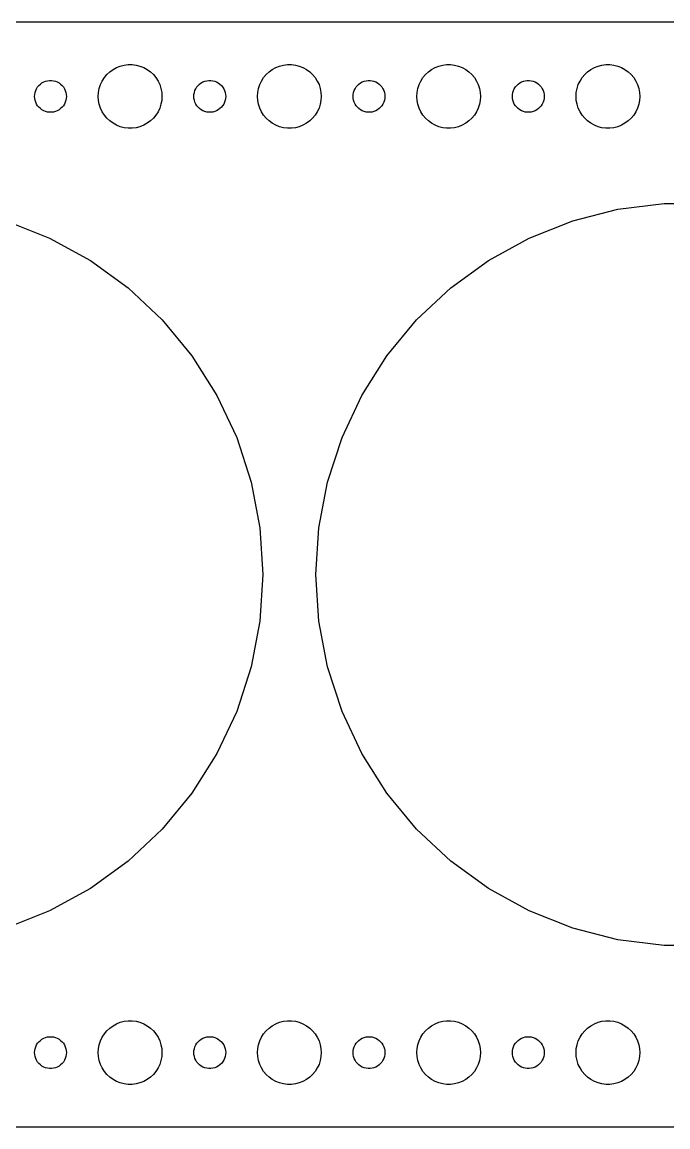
# Model space of a CAD drawing. Header units: metres. Extents: x -120 to 120, y 62 to 280.
# Drawn here: x -62.7 to -1.8, y 176 to 280 of the extents above; entities that cross this region are included whole.
import ezdxf

# ---------------------------------------------------------------- set-up
doc = ezdxf.new("R2010")
doc.units = ezdxf.units.M

msp = doc.modelspace()

# ---------------------------------------------------------------- linework, layer by layer
for p, q in [((114.814, 279.99), (-114.814, 279.99)), ((-54.1075, 275.533), (-53.7773, 275.714)), ((-53.7773, 275.714), (-53.427, 275.853)), ((-53.427, 275.853), (-53.0621, 275.947)), ((-53.0621, 275.947), (-52.6884, 275.994)), ((-52.6884, 275.994), (-52.3116, 275.994)), ((-52.3116, 275.994), (-51.9379, 275.947)), ((-51.9379, 275.947), (-51.5729, 275.853)), ((-51.5729, 275.853), (-51.2227, 275.714)), ((-51.2227, 275.714), (-50.8925, 275.533)), ((-39.1075, 275.533), (-38.7773, 275.714)), ((-38.7773, 275.714), (-38.427, 275.853)), ((-38.427, 275.853), (-38.0621, 275.947)), ((-38.0621, 275.947), (-37.6884, 275.994)), ((-37.6884, 275.994), (-37.3116, 275.994)), ((-37.3116, 275.994), (-36.9379, 275.947)), ((-36.9379, 275.947), (-36.5729, 275.853)), ((-36.5729, 275.853), (-36.2227, 275.714)), ((-36.2227, 275.714), (-35.8925, 275.533)), ((-24.1075, 275.533), (-23.7773, 275.714)), ((-23.7773, 275.714), (-23.427, 275.853)), ((-23.427, 275.853), (-23.0621, 275.947)), ((-23.0621, 275.947), (-22.6884, 275.994)), ((-22.6884, 275.994), (-22.3116, 275.994)), ((-22.3116, 275.994), (-21.9379, 275.947)), ((-21.9379, 275.947), (-21.5729, 275.853)), ((-21.5729, 275.853), (-21.2227, 275.714)), ((-21.2227, 275.714), (-20.8925, 275.533)), ((-9.10747, 275.533), (-8.77733, 275.714)), ((-8.77733, 275.714), (-8.42705, 275.853)), ((-8.42705, 275.853), (-8.06213, 275.947)), ((-8.06213, 275.947), (-7.68837, 275.994)), ((-7.68837, 275.994), (-7.31161, 275.994)), ((-7.31161, 275.994), (-6.93785, 275.947)), ((-6.93785, 275.947), (-6.57294, 275.853)), ((-6.57294, 275.853), (-6.22266, 275.714)), ((-6.22266, 275.714), (-5.89252, 275.533)), ((-55.1289, 274.445), (-54.927, 274.763)), ((-54.927, 274.763), (-54.6869, 275.054)), ((-54.6869, 275.054), (-54.4123, 275.312)), ((-54.4123, 275.312), (-54.1075, 275.533)), ((-50.8925, 275.533), (-50.5877, 275.312)), ((-50.5877, 275.312), (-50.3131, 275.054)), ((-50.3131, 275.054), (-50.0729, 274.763)), ((-50.0729, 274.763), (-49.8711, 274.445)), ((-40.1289, 274.445), (-39.927, 274.763)), ((-39.927, 274.763), (-39.6869, 275.054)), ((-39.6869, 275.054), (-39.4123, 275.312)), ((-39.4123, 275.312), (-39.1075, 275.533)), ((-35.8925, 275.533), (-35.5877, 275.312)), ((-35.5877, 275.312), (-35.3131, 275.054)), ((-35.3131, 275.054), (-35.0729, 274.763)), ((-35.0729, 274.763), (-34.8711, 274.445)), ((-25.1289, 274.445), (-24.927, 274.763)), ((-24.927, 274.763), (-24.6869, 275.054)), ((-24.6869, 275.054), (-24.4123, 275.312)), ((-24.4123, 275.312), (-24.1075, 275.533)), ((-20.8925, 275.533), (-20.5877, 275.312)), ((-20.5877, 275.312), (-20.3131, 275.054)), ((-20.3131, 275.054), (-20.0729, 274.763)), ((-20.0729, 274.763), (-19.8711, 274.445)), ((-10.1289, 274.445), (-9.92705, 274.763)), ((-9.92705, 274.763), (-9.6869, 275.054)), ((-9.6869, 275.054), (-9.41226, 275.312)), ((-9.41226, 275.312), (-9.10747, 275.533)), ((-5.89252, 275.533), (-5.58772, 275.312)), ((-5.58772, 275.312), (-5.31308, 275.054)), ((-5.31308, 275.054), (-5.07294, 274.763)), ((-5.07294, 274.763), (-4.87108, 274.445)), ((-61.4529, 273.373), (-61.3947, 273.552)), ((-61.3947, 273.552), (-61.3145, 273.723)), ((-61.3145, 273.723), (-61.2135, 273.882)), ((-61.2135, 273.882), (-61.0934, 274.027)), ((-61.0934, 274.027), (-60.9561, 274.156)), ((-60.9561, 274.156), (-60.8037, 274.266)), ((-60.8037, 274.266), (-60.6387, 274.357)), ((-60.6387, 274.357), (-60.4635, 274.427)), ((-60.4635, 274.427), (-60.2811, 274.473)), ((-60.2811, 274.473), (-60.0942, 274.497)), ((-60.0942, 274.497), (-59.9058, 274.497)), ((-59.9058, 274.497), (-59.7189, 274.473)), ((-59.7189, 274.473), (-59.5365, 274.427)), ((-59.5365, 274.427), (-59.3613, 274.357)), ((-59.3613, 274.357), (-59.1963, 274.266)), ((-59.1963, 274.266), (-59.0439, 274.156)), ((-59.0439, 274.156), (-58.9065, 274.027)), ((-58.9065, 274.027), (-58.7865, 273.882)), ((-58.7865, 273.882), (-58.6855, 273.723)), ((-58.6855, 273.723), (-58.6053, 273.552)), ((-58.6053, 273.552), (-58.5471, 273.373)), ((-55.4763, 273.376), (-55.4057, 273.746)), ((-55.4057, 273.746), (-55.2893, 274.104)), ((-55.2893, 274.104), (-55.1289, 274.445)), ((-49.8711, 274.445), (-49.7107, 274.104)), ((-49.7107, 274.104), (-49.5942, 273.746)), ((-49.5942, 273.746), (-49.5237, 273.376)), ((-46.4529, 273.373), (-46.3947, 273.552)), ((-46.3947, 273.552), (-46.3145, 273.723)), ((-46.3145, 273.723), (-46.2135, 273.882)), ((-46.2135, 273.882), (-46.0934, 274.027)), ((-46.0934, 274.027), (-45.9561, 274.156)), ((-45.9561, 274.156), (-45.8037, 274.266)), ((-45.8037, 274.266), (-45.6387, 274.357)), ((-45.6387, 274.357), (-45.4635, 274.427)), ((-45.4635, 274.427), (-45.2811, 274.473)), ((-45.2811, 274.473), (-45.0942, 274.497)), ((-45.0942, 274.497), (-44.9058, 274.497)), ((-44.9058, 274.497), (-44.7189, 274.473)), ((-44.7189, 274.473), (-44.5365, 274.427)), ((-44.5365, 274.427), (-44.3613, 274.357)), ((-44.3613, 274.357), (-44.1963, 274.266)), ((-44.1963, 274.266), (-44.0439, 274.156)), ((-44.0439, 274.156), (-43.9065, 274.027)), ((-43.9065, 274.027), (-43.7865, 273.882)), ((-43.7865, 273.882), (-43.6855, 273.723)), ((-43.6855, 273.723), (-43.6053, 273.552)), ((-43.6053, 273.552), (-43.5471, 273.373)), ((-40.4763, 273.376), (-40.4057, 273.746)), ((-40.4057, 273.746), (-40.2893, 274.104)), ((-40.2893, 274.104), (-40.1289, 274.445)), ((-34.8711, 274.445), (-34.7107, 274.104)), ((-34.7107, 274.104), (-34.5942, 273.746)), ((-34.5942, 273.746), (-34.5237, 273.376)), ((-31.4529, 273.373), (-31.3947, 273.552)), ((-31.3947, 273.552), (-31.3145, 273.723)), ((-31.3145, 273.723), (-31.2135, 273.882)), ((-31.2135, 273.882), (-31.0934, 274.027)), ((-31.0934, 274.027), (-30.9561, 274.156)), ((-30.9561, 274.156), (-30.8037, 274.266)), ((-30.8037, 274.266), (-30.6387, 274.357)), ((-30.6387, 274.357), (-30.4635, 274.427)), ((-30.4635, 274.427), (-30.2811, 274.473)), ((-30.2811, 274.473), (-30.0942, 274.497)), ((-30.0942, 274.497), (-29.9058, 274.497)), ((-29.9058, 274.497), (-29.7189, 274.473)), ((-29.7189, 274.473), (-29.5365, 274.427)), ((-29.5365, 274.427), (-29.3613, 274.357)), ((-29.3613, 274.357), (-29.1963, 274.266)), ((-29.1963, 274.266), (-29.0439, 274.156)), ((-29.0439, 274.156), (-28.9065, 274.027)), ((-28.9065, 274.027), (-28.7865, 273.882)), ((-28.7865, 273.882), (-28.6855, 273.723)), ((-28.6855, 273.723), (-28.6053, 273.552)), ((-28.6053, 273.552), (-28.5471, 273.373)), ((-25.4763, 273.376), (-25.4057, 273.746)), ((-25.4057, 273.746), (-25.2893, 274.104)), ((-25.2893, 274.104), (-25.1289, 274.445)), ((-19.8711, 274.445), (-19.7107, 274.104)), ((-19.7107, 274.104), (-19.5942, 273.746)), ((-19.5942, 273.746), (-19.5237, 273.376)), ((-16.4529, 273.373), (-16.3947, 273.552)), ((-16.3947, 273.552), (-16.3145, 273.723)), ((-16.3145, 273.723), (-16.2135, 273.882)), ((-16.2135, 273.882), (-16.0934, 274.027)), ((-16.0934, 274.027), (-15.9561, 274.156)), ((-15.9561, 274.156), (-15.8037, 274.266)), ((-15.8037, 274.266), (-15.6387, 274.357)), ((-15.6387, 274.357), (-15.4635, 274.427)), ((-15.4635, 274.427), (-15.2811, 274.473)), ((-15.2811, 274.473), (-15.0942, 274.497)), ((-15.0942, 274.497), (-14.9058, 274.497)), ((-14.9058, 274.497), (-14.7189, 274.473)), ((-14.7189, 274.473), (-14.5365, 274.427)), ((-14.5365, 274.427), (-14.3613, 274.357)), ((-14.3613, 274.357), (-14.1963, 274.266)), ((-14.1963, 274.266), (-14.0439, 274.156)), ((-14.0439, 274.156), (-13.9065, 274.027)), ((-13.9065, 274.027), (-13.7865, 273.882)), ((-13.7865, 273.882), (-13.6855, 273.723)), ((-13.6855, 273.723), (-13.6053, 273.552)), ((-13.6053, 273.552), (-13.5471, 273.373)), ((-10.4763, 273.376), (-10.4057, 273.746)), ((-10.4057, 273.746), (-10.2893, 274.104)), ((-10.2893, 274.104), (-10.1289, 274.445)), ((-4.87108, 274.445), (-4.71066, 274.104)), ((-4.71066, 274.104), (-4.59424, 273.746)), ((-4.59424, 273.746), (-4.52365, 273.376)), ((-61.5, 273), (-61.4882, 273.188)), ((-61.4882, 272.812), (-61.5, 273)), ((-61.4882, 273.188), (-61.4529, 273.373)), ((-61.4529, 272.627), (-61.4882, 272.812)), ((-61.3947, 272.448), (-61.4529, 272.627)), ((-61.3145, 272.277), (-61.3947, 272.448)), ((-58.6053, 272.448), (-58.6855, 272.277)), ((-58.5471, 272.627), (-58.6053, 272.448)), ((-58.5471, 273.373), (-58.5118, 273.188)), ((-58.5118, 272.812), (-58.5471, 272.627)), ((-58.5118, 273.188), (-58.5, 273)), ((-58.5, 273), (-58.5118, 272.812)), ((-55.5, 273), (-55.4763, 273.376)), ((-55.4763, 272.624), (-55.5, 273)), ((-55.4057, 272.254), (-55.4763, 272.624)), ((-49.5237, 272.624), (-49.5942, 272.254)), ((-49.5237, 273.376), (-49.5, 273)), ((-49.5, 273), (-49.5237, 272.624)), ((-46.5, 273), (-46.4882, 273.188)), ((-46.4882, 272.812), (-46.5, 273)), ((-46.4882, 273.188), (-46.4529, 273.373)), ((-46.4529, 272.627), (-46.4882, 272.812)), ((-46.3947, 272.448), (-46.4529, 272.627)), ((-46.3145, 272.277), (-46.3947, 272.448)), ((-43.6053, 272.448), (-43.6855, 272.277)), ((-43.5471, 272.627), (-43.6053, 272.448)), ((-43.5471, 273.373), (-43.5118, 273.188)), ((-43.5118, 272.812), (-43.5471, 272.627)), ((-43.5118, 273.188), (-43.5, 273)), ((-43.5, 273), (-43.5118, 272.812)), ((-40.5, 273), (-40.4763, 273.376)), ((-40.4763, 272.624), (-40.5, 273)), ((-40.4057, 272.254), (-40.4763, 272.624)), ((-34.5237, 272.624), (-34.5942, 272.254)), ((-34.5237, 273.376), (-34.5, 273)), ((-34.5, 273), (-34.5237, 272.624)), ((-31.5, 273), (-31.4882, 273.188)), ((-31.4882, 272.812), (-31.5, 273)), ((-31.4882, 273.188), (-31.4529, 273.373)), ((-31.4529, 272.627), (-31.4882, 272.812)), ((-31.3947, 272.448), (-31.4529, 272.627)), ((-31.3145, 272.277), (-31.3947, 272.448)), ((-28.6053, 272.448), (-28.6855, 272.277)), ((-28.5471, 272.627), (-28.6053, 272.448)), ((-28.5471, 273.373), (-28.5118, 273.188)), ((-28.5118, 272.812), (-28.5471, 272.627)), ((-28.5118, 273.188), (-28.5, 273)), ((-28.5, 273), (-28.5118, 272.812)), ((-25.5, 273), (-25.4763, 273.376)), ((-25.4763, 272.624), (-25.5, 273)), ((-25.4057, 272.254), (-25.4763, 272.624)), ((-19.5237, 272.624), (-19.5942, 272.254)), ((-19.5237, 273.376), (-19.5, 273)), ((-19.5, 273), (-19.5237, 272.624)), ((-16.5, 273), (-16.4882, 273.188)), ((-16.4882, 272.812), (-16.5, 273)), ((-16.4882, 273.188), (-16.4529, 273.373)), ((-16.4529, 272.627), (-16.4882, 272.812)), ((-16.3947, 272.448), (-16.4529, 272.627)), ((-16.3145, 272.277), (-16.3947, 272.448)), ((-13.6053, 272.448), (-13.6855, 272.277)), ((-13.5471, 272.627), (-13.6053, 272.448)), ((-13.5471, 273.373), (-13.5118, 273.188)), ((-13.5118, 272.812), (-13.5471, 272.627)), ((-13.5118, 273.188), (-13.5, 273)), ((-13.5, 273), (-13.5118, 272.812)), ((-10.5, 273), (-10.4763, 273.376)), ((-10.4763, 272.624), (-10.5, 273)), ((-10.4057, 272.254), (-10.4763, 272.624)), ((-4.52365, 272.624), (-4.59424, 272.254)), ((-4.52365, 273.376), (-4.5, 273)), ((-4.5, 273), (-4.52365, 272.624)), ((-61.2135, 272.118), (-61.3145, 272.277)), ((-61.0934, 271.973), (-61.2135, 272.118)), ((-60.9561, 271.844), (-61.0934, 271.973)), ((-60.8037, 271.734), (-60.9561, 271.844)), ((-60.6387, 271.643), (-60.8037, 271.734)), ((-60.4635, 271.573), (-60.6387, 271.643)), ((-60.2811, 271.527), (-60.4635, 271.573)), ((-60.0942, 271.503), (-60.2811, 271.527)), ((-59.9058, 271.503), (-60.0942, 271.503)), ((-59.7189, 271.527), (-59.9058, 271.503)), ((-59.5365, 271.573), (-59.7189, 271.527)), ((-59.3613, 271.643), (-59.5365, 271.573)), ((-59.1963, 271.734), (-59.3613, 271.643)), ((-59.0439, 271.844), (-59.1963, 271.734)), ((-58.9065, 271.973), (-59.0439, 271.844)), ((-58.7865, 272.118), (-58.9065, 271.973)), ((-58.6855, 272.277), (-58.7865, 272.118)), ((-55.2893, 271.896), (-55.4057, 272.254)), ((-55.1289, 271.555), (-55.2893, 271.896)), ((-54.927, 271.237), (-55.1289, 271.555)), ((-49.8711, 271.555), (-50.0729, 271.237)), ((-49.7107, 271.896), (-49.8711, 271.555)), ((-49.5942, 272.254), (-49.7107, 271.896)), ((-46.2135, 272.118), (-46.3145, 272.277)), ((-46.0934, 271.973), (-46.2135, 272.118)), ((-45.9561, 271.844), (-46.0934, 271.973)), ((-45.8037, 271.734), (-45.9561, 271.844)), ((-45.6387, 271.643), (-45.8037, 271.734)), ((-45.4635, 271.573), (-45.6387, 271.643)), ((-45.2811, 271.527), (-45.4635, 271.573)), ((-45.0942, 271.503), (-45.2811, 271.527)), ((-44.9058, 271.503), (-45.0942, 271.503)), ((-44.7189, 271.527), (-44.9058, 271.503)), ((-44.5365, 271.573), (-44.7189, 271.527)), ((-44.3613, 271.643), (-44.5365, 271.573)), ((-44.1963, 271.734), (-44.3613, 271.643)), ((-44.0439, 271.844), (-44.1963, 271.734)), ((-43.9065, 271.973), (-44.0439, 271.844)), ((-43.7865, 272.118), (-43.9065, 271.973)), ((-43.6855, 272.277), (-43.7865, 272.118)), ((-40.2893, 271.896), (-40.4057, 272.254)), ((-40.1289, 271.555), (-40.2893, 271.896)), ((-39.927, 271.237), (-40.1289, 271.555)), ((-34.8711, 271.555), (-35.0729, 271.237)), ((-34.7107, 271.896), (-34.8711, 271.555)), ((-34.5942, 272.254), (-34.7107, 271.896)), ((-31.2135, 272.118), (-31.3145, 272.277)), ((-31.0934, 271.973), (-31.2135, 272.118)), ((-30.9561, 271.844), (-31.0934, 271.973)), ((-30.8037, 271.734), (-30.9561, 271.844)), ((-30.6387, 271.643), (-30.8037, 271.734)), ((-30.4635, 271.573), (-30.6387, 271.643)), ((-30.2811, 271.527), (-30.4635, 271.573)), ((-30.0942, 271.503), (-30.2811, 271.527)), ((-29.9058, 271.503), (-30.0942, 271.503)), ((-29.7189, 271.527), (-29.9058, 271.503)), ((-29.5365, 271.573), (-29.7189, 271.527)), ((-29.3613, 271.643), (-29.5365, 271.573)), ((-29.1963, 271.734), (-29.3613, 271.643)), ((-29.0439, 271.844), (-29.1963, 271.734)), ((-28.9065, 271.973), (-29.0439, 271.844)), ((-28.7865, 272.118), (-28.9065, 271.973)), ((-28.6855, 272.277), (-28.7865, 272.118)), ((-25.2893, 271.896), (-25.4057, 272.254)), ((-25.1289, 271.555), (-25.2893, 271.896)), ((-24.927, 271.237), (-25.1289, 271.555)), ((-19.8711, 271.555), (-20.0729, 271.237)), ((-19.7107, 271.896), (-19.8711, 271.555)), ((-19.5942, 272.254), (-19.7107, 271.896)), ((-16.2135, 272.118), (-16.3145, 272.277)), ((-16.0934, 271.973), (-16.2135, 272.118)), ((-15.9561, 271.844), (-16.0934, 271.973)), ((-15.8037, 271.734), (-15.9561, 271.844)), ((-15.6387, 271.643), (-15.8037, 271.734)), ((-15.4635, 271.573), (-15.6387, 271.643)), ((-15.2811, 271.527), (-15.4635, 271.573)), ((-15.0942, 271.503), (-15.2811, 271.527)), ((-14.9058, 271.503), (-15.0942, 271.503)), ((-14.7189, 271.527), (-14.9058, 271.503)), ((-14.5365, 271.573), (-14.7189, 271.527)), ((-14.3613, 271.643), (-14.5365, 271.573)), ((-14.1963, 271.734), (-14.3613, 271.643)), ((-14.0439, 271.844), (-14.1963, 271.734)), ((-13.9065, 271.973), (-14.0439, 271.844)), ((-13.7865, 272.118), (-13.9065, 271.973)), ((-13.6855, 272.277), (-13.7865, 272.118)), ((-10.2893, 271.896), (-10.4057, 272.254)), ((-10.1289, 271.555), (-10.2893, 271.896)), ((-9.92705, 271.237), (-10.1289, 271.555)), ((-4.87108, 271.555), (-5.07294, 271.237)), ((-4.71066, 271.896), (-4.87108, 271.555)), ((-4.59424, 272.254), (-4.71066, 271.896)), ((-54.6869, 270.946), (-54.927, 271.237)), ((-54.4123, 270.688), (-54.6869, 270.946)), ((-54.1075, 270.467), (-54.4123, 270.688)), ((-53.7773, 270.286), (-54.1075, 270.467)), ((-50.8925, 270.467), (-51.2227, 270.286)), ((-50.5877, 270.688), (-50.8925, 270.467)), ((-50.3131, 270.946), (-50.5877, 270.688)), ((-50.0729, 271.237), (-50.3131, 270.946)), ((-39.6869, 270.946), (-39.927, 271.237)), ((-39.4123, 270.688), (-39.6869, 270.946)), ((-39.1075, 270.467), (-39.4123, 270.688)), ((-38.7773, 270.286), (-39.1075, 270.467)), ((-35.8925, 270.467), (-36.2227, 270.286)), ((-35.5877, 270.688), (-35.8925, 270.467)), ((-35.3131, 270.946), (-35.5877, 270.688)), ((-35.0729, 271.237), (-35.3131, 270.946)), ((-24.6869, 270.946), (-24.927, 271.237)), ((-24.4123, 270.688), (-24.6869, 270.946)), ((-24.1075, 270.467), (-24.4123, 270.688)), ((-23.7773, 270.286), (-24.1075, 270.467)), ((-20.8925, 270.467), (-21.2227, 270.286)), ((-20.5877, 270.688), (-20.8925, 270.467)), ((-20.3131, 270.946), (-20.5877, 270.688)), ((-20.0729, 271.237), (-20.3131, 270.946)), ((-9.6869, 270.946), (-9.92705, 271.237)), ((-9.41226, 270.688), (-9.6869, 270.946)), ((-9.10747, 270.467), (-9.41226, 270.688)), ((-8.77733, 270.286), (-9.10747, 270.467)), ((-5.89252, 270.467), (-6.22266, 270.286)), ((-5.58772, 270.688), (-5.89252, 270.467)), ((-5.31308, 270.946), (-5.58772, 270.688)), ((-5.07294, 271.237), (-5.31308, 270.946)), ((-53.427, 270.147), (-53.7773, 270.286)), ((-53.0621, 270.053), (-53.427, 270.147)), ((-52.6884, 270.006), (-53.0621, 270.053)), ((-52.3116, 270.006), (-52.6884, 270.006)), ((-51.9379, 270.053), (-52.3116, 270.006)), ((-51.5729, 270.147), (-51.9379, 270.053)), ((-51.2227, 270.286), (-51.5729, 270.147)), ((-38.427, 270.147), (-38.7773, 270.286)), ((-38.0621, 270.053), (-38.427, 270.147)), ((-37.6884, 270.006), (-38.0621, 270.053)), ((-37.3116, 270.006), (-37.6884, 270.006)), ((-36.9379, 270.053), (-37.3116, 270.006)), ((-36.5729, 270.147), (-36.9379, 270.053)), ((-36.2227, 270.286), (-36.5729, 270.147)), ((-23.427, 270.147), (-23.7773, 270.286)), ((-23.0621, 270.053), (-23.427, 270.147)), ((-22.6884, 270.006), (-23.0621, 270.053)), ((-22.3116, 270.006), (-22.6884, 270.006)), ((-21.9379, 270.053), (-22.3116, 270.006)), ((-21.5729, 270.147), (-21.9379, 270.053)), ((-21.2227, 270.286), (-21.5729, 270.147)), ((-8.42705, 270.147), (-8.77733, 270.286)), ((-8.06213, 270.053), (-8.42705, 270.147)), ((-7.68837, 270.006), (-8.06213, 270.053)), ((-7.31161, 270.006), (-7.68837, 270.006)), ((-6.93785, 270.053), (-7.31161, 270.006)), ((-6.57294, 270.147), (-6.93785, 270.053)), ((-6.22266, 270.286), (-6.57294, 270.147)), ((-10.8156, 261.287), (-6.55833, 262.38)), ((-6.55833, 262.38), (-2.19766, 262.931)), ((-2.19766, 262.931), (2.19766, 262.931)), ((-64.1844, 261.287), (-60.0977, 259.669)), ((-14.9023, 259.669), (-10.8156, 261.287)), ((-60.0977, 259.669), (-56.2461, 257.551)), ((-18.7539, 257.551), (-14.9023, 259.669)), ((-56.2461, 257.551), (-52.6902, 254.968)), ((-22.3098, 254.968), (-18.7539, 257.551)), ((-52.6902, 254.968), (-49.4861, 251.959)), ((-25.5139, 251.959), (-22.3098, 254.968)), ((-49.4861, 251.959), (-46.6844, 248.572)), ((-28.3156, 248.572), (-25.5139, 251.959)), ((-46.6844, 248.572), (-44.3293, 244.861)), ((-30.6707, 244.861), (-28.3156, 248.572)), ((-44.3293, 244.861), (-42.4578, 240.884)), ((-32.5422, 240.884), (-30.6707, 244.861)), ((-42.4578, 240.884), (-41.0996, 236.704)), ((-33.9004, 236.704), (-32.5422, 240.884)), ((-41.0996, 236.704), (-40.276, 232.387)), ((-34.724, 232.387), (-33.9004, 236.704)), ((-40.276, 232.387), (-40, 228)), ((-35, 228), (-34.724, 232.387)), ((-40, 228), (-40.276, 223.613)), ((-34.724, 223.613), (-35, 228)), ((-40.276, 223.613), (-41.0996, 219.296)), ((-33.9004, 219.296), (-34.724, 223.613)), ((-41.0996, 219.296), (-42.4578, 215.116)), ((-32.5422, 215.116), (-33.9004, 219.296)), ((-42.4578, 215.116), (-44.3293, 211.139)), ((-30.6707, 211.139), (-32.5422, 215.116)), ((-44.3293, 211.139), (-46.6844, 207.428)), ((-28.3156, 207.428), (-30.6707, 211.139)), ((-46.6844, 207.428), (-49.4861, 204.041)), ((-25.5139, 204.041), (-28.3156, 207.428)), ((-49.4861, 204.041), (-52.6902, 201.032)), ((-22.3098, 201.032), (-25.5139, 204.041)), ((-52.6902, 201.032), (-56.2461, 198.449)), ((-18.7539, 198.449), (-22.3098, 201.032)), ((-56.2461, 198.449), (-60.0977, 196.331)), ((-14.9023, 196.331), (-18.7539, 198.449)), ((-60.0977, 196.331), (-64.1844, 194.713)), ((-10.8156, 194.713), (-14.9023, 196.331)), ((-6.55833, 193.62), (-10.8156, 194.713)), ((-2.19766, 193.069), (-6.55833, 193.62)), ((2.19766, 193.069), (-2.19766, 193.069)), ((-54.6869, 185.054), (-54.4123, 185.312)), ((-54.4123, 185.312), (-54.1075, 185.533)), ((-54.1075, 185.533), (-53.7773, 185.714)), ((-53.7773, 185.714), (-53.427, 185.853)), ((-53.427, 185.853), (-53.0621, 185.947)), ((-53.0621, 185.947), (-52.6884, 185.994)), ((-52.6884, 185.994), (-52.3116, 185.994)), ((-52.3116, 185.994), (-51.9379, 185.947)), ((-51.9379, 185.947), (-51.5729, 185.853)), ((-51.5729, 185.853), (-51.2227, 185.714)), ((-51.2227, 185.714), (-50.8925, 185.533)), ((-50.8925, 185.533), (-50.5877, 185.312)), ((-50.5877, 185.312), (-50.3131, 185.054)), ((-39.6869, 185.054), (-39.4123, 185.312)), ((-39.4123, 185.312), (-39.1075, 185.533)), ((-39.1075, 185.533), (-38.7773, 185.714)), ((-38.7773, 185.714), (-38.427, 185.853)), ((-38.427, 185.853), (-38.0621, 185.947)), ((-38.0621, 185.947), (-37.6884, 185.994)), ((-37.6884, 185.994), (-37.3116, 185.994)), ((-37.3116, 185.994), (-36.9379, 185.947)), ((-36.9379, 185.947), (-36.5729, 185.853)), ((-36.5729, 185.853), (-36.2227, 185.714)), ((-36.2227, 185.714), (-35.8925, 185.533)), ((-35.8925, 185.533), (-35.5877, 185.312)), ((-35.5877, 185.312), (-35.3131, 185.054)), ((-24.6869, 185.054), (-24.4123, 185.312)), ((-24.4123, 185.312), (-24.1075, 185.533)), ((-24.1075, 185.533), (-23.7773, 185.714)), ((-23.7773, 185.714), (-23.427, 185.853)), ((-23.427, 185.853), (-23.0621, 185.947)), ((-23.0621, 185.947), (-22.6884, 185.994)), ((-22.6884, 185.994), (-22.3116, 185.994)), ((-22.3116, 185.994), (-21.9379, 185.947)), ((-21.9379, 185.947), (-21.5729, 185.853)), ((-21.5729, 185.853), (-21.2227, 185.714)), ((-21.2227, 185.714), (-20.8925, 185.533)), ((-20.8925, 185.533), (-20.5877, 185.312)), ((-20.5877, 185.312), (-20.3131, 185.054)), ((-9.6869, 185.054), (-9.41226, 185.312)), ((-9.41226, 185.312), (-9.10747, 185.533)), ((-9.10747, 185.533), (-8.77733, 185.714)), ((-8.77733, 185.714), (-8.42705, 185.853)), ((-8.42705, 185.853), (-8.06213, 185.947)), ((-8.06213, 185.947), (-7.68837, 185.994)), ((-7.68837, 185.994), (-7.31161, 185.994)), ((-7.31161, 185.994), (-6.93785, 185.947)), ((-6.93785, 185.947), (-6.57294, 185.853)), ((-6.57294, 185.853), (-6.22266, 185.714)), ((-6.22266, 185.714), (-5.89252, 185.533)), ((-5.89252, 185.533), (-5.58772, 185.312)), ((-5.58772, 185.312), (-5.31308, 185.054)), ((-61.0934, 184.027), (-60.9561, 184.156)), ((-60.9561, 184.156), (-60.8037, 184.266)), ((-60.8037, 184.266), (-60.6387, 184.357)), ((-60.6387, 184.357), (-60.4635, 184.427)), ((-60.4635, 184.427), (-60.2811, 184.473)), ((-60.2811, 184.473), (-60.0942, 184.497)), ((-60.0942, 184.497), (-59.9058, 184.497)), ((-59.9058, 184.497), (-59.7189, 184.473)), ((-59.7189, 184.473), (-59.5365, 184.427)), ((-59.5365, 184.427), (-59.3613, 184.357)), ((-59.3613, 184.357), (-59.1963, 184.266)), ((-59.1963, 184.266), (-59.0439, 184.156)), ((-59.0439, 184.156), (-58.9065, 184.027)), ((-55.4057, 183.746), (-55.2893, 184.104)), ((-55.2893, 184.104), (-55.1289, 184.445)), ((-55.1289, 184.445), (-54.927, 184.763)), ((-54.927, 184.763), (-54.6869, 185.054)), ((-50.3131, 185.054), (-50.0729, 184.763)), ((-50.0729, 184.763), (-49.8711, 184.445)), ((-49.8711, 184.445), (-49.7107, 184.104)), ((-49.7107, 184.104), (-49.5942, 183.746)), ((-46.0934, 184.027), (-45.9561, 184.156)), ((-45.9561, 184.156), (-45.8037, 184.266)), ((-45.8037, 184.266), (-45.6387, 184.357)), ((-45.6387, 184.357), (-45.4635, 184.427)), ((-45.4635, 184.427), (-45.2811, 184.473)), ((-45.2811, 184.473), (-45.0942, 184.497)), ((-45.0942, 184.497), (-44.9058, 184.497)), ((-44.9058, 184.497), (-44.7189, 184.473)), ((-44.7189, 184.473), (-44.5365, 184.427)), ((-44.5365, 184.427), (-44.3613, 184.357)), ((-44.3613, 184.357), (-44.1963, 184.266)), ((-44.1963, 184.266), (-44.0439, 184.156)), ((-44.0439, 184.156), (-43.9065, 184.027)), ((-40.4057, 183.746), (-40.2893, 184.104)), ((-40.2893, 184.104), (-40.1289, 184.445)), ((-40.1289, 184.445), (-39.927, 184.763)), ((-39.927, 184.763), (-39.6869, 185.054)), ((-35.3131, 185.054), (-35.0729, 184.763)), ((-35.0729, 184.763), (-34.8711, 184.445)), ((-34.8711, 184.445), (-34.7107, 184.104)), ((-34.7107, 184.104), (-34.5942, 183.746)), ((-31.0934, 184.027), (-30.9561, 184.156)), ((-30.9561, 184.156), (-30.8037, 184.266)), ((-30.8037, 184.266), (-30.6387, 184.357)), ((-30.6387, 184.357), (-30.4635, 184.427)), ((-30.4635, 184.427), (-30.2811, 184.473)), ((-30.2811, 184.473), (-30.0942, 184.497)), ((-30.0942, 184.497), (-29.9058, 184.497)), ((-29.9058, 184.497), (-29.7189, 184.473)), ((-29.7189, 184.473), (-29.5365, 184.427)), ((-29.5365, 184.427), (-29.3613, 184.357)), ((-29.3613, 184.357), (-29.1963, 184.266)), ((-29.1963, 184.266), (-29.0439, 184.156)), ((-29.0439, 184.156), (-28.9065, 184.027)), ((-25.4057, 183.746), (-25.2893, 184.104)), ((-25.2893, 184.104), (-25.1289, 184.445)), ((-25.1289, 184.445), (-24.927, 184.763)), ((-24.927, 184.763), (-24.6869, 185.054)), ((-20.3131, 185.054), (-20.0729, 184.763)), ((-20.0729, 184.763), (-19.8711, 184.445)), ((-19.8711, 184.445), (-19.7107, 184.104)), ((-19.7107, 184.104), (-19.5942, 183.746)), ((-16.0934, 184.027), (-15.9561, 184.156)), ((-15.9561, 184.156), (-15.8037, 184.266)), ((-15.8037, 184.266), (-15.6387, 184.357)), ((-15.6387, 184.357), (-15.4635, 184.427)), ((-15.4635, 184.427), (-15.2811, 184.473)), ((-15.2811, 184.473), (-15.0942, 184.497)), ((-15.0942, 184.497), (-14.9058, 184.497)), ((-14.9058, 184.497), (-14.7189, 184.473)), ((-14.7189, 184.473), (-14.5365, 184.427)), ((-14.5365, 184.427), (-14.3613, 184.357)), ((-14.3613, 184.357), (-14.1963, 184.266)), ((-14.1963, 184.266), (-14.0439, 184.156)), ((-14.0439, 184.156), (-13.9065, 184.027)), ((-10.4057, 183.746), (-10.2893, 184.104)), ((-10.2893, 184.104), (-10.1289, 184.445)), ((-10.1289, 184.445), (-9.92705, 184.763)), ((-9.92705, 184.763), (-9.6869, 185.054)), ((-5.31308, 185.054), (-5.07294, 184.763)), ((-5.07294, 184.763), (-4.87108, 184.445)), ((-4.87108, 184.445), (-4.71066, 184.104)), ((-4.71066, 184.104), (-4.59424, 183.746)), ((-61.5, 183), (-61.4882, 183.188)), ((-61.4882, 183.188), (-61.4529, 183.373)), ((-61.4529, 183.373), (-61.3947, 183.552)), ((-61.3947, 183.552), (-61.3145, 183.723)), ((-61.3145, 183.723), (-61.2135, 183.882)), ((-61.2135, 183.882), (-61.0934, 184.027)), ((-58.9065, 184.027), (-58.7865, 183.882)), ((-58.7865, 183.882), (-58.6855, 183.723)), ((-58.6855, 183.723), (-58.6053, 183.552)), ((-58.6053, 183.552), (-58.5471, 183.373)), ((-58.5471, 183.373), (-58.5118, 183.188)), ((-58.5118, 183.188), (-58.5, 183)), ((-55.5, 183), (-55.4763, 183.376)), ((-55.4763, 183.376), (-55.4057, 183.746)), ((-49.5942, 183.746), (-49.5237, 183.376)), ((-49.5237, 183.376), (-49.5, 183)), ((-46.5, 183), (-46.4882, 183.188)), ((-46.4882, 183.188), (-46.4529, 183.373)), ((-46.4529, 183.373), (-46.3947, 183.552)), ((-46.3947, 183.552), (-46.3145, 183.723)), ((-46.3145, 183.723), (-46.2135, 183.882)), ((-46.2135, 183.882), (-46.0934, 184.027)), ((-43.9065, 184.027), (-43.7865, 183.882)), ((-43.7865, 183.882), (-43.6855, 183.723)), ((-43.6855, 183.723), (-43.6053, 183.552)), ((-43.6053, 183.552), (-43.5471, 183.373)), ((-43.5471, 183.373), (-43.5118, 183.188)), ((-43.5118, 183.188), (-43.5, 183)), ((-40.5, 183), (-40.4763, 183.376)), ((-40.4763, 183.376), (-40.4057, 183.746)), ((-34.5942, 183.746), (-34.5237, 183.376)), ((-34.5237, 183.376), (-34.5, 183)), ((-31.5, 183), (-31.4882, 183.188)), ((-31.4882, 183.188), (-31.4529, 183.373)), ((-31.4529, 183.373), (-31.3947, 183.552)), ((-31.3947, 183.552), (-31.3145, 183.723)), ((-31.3145, 183.723), (-31.2135, 183.882)), ((-31.2135, 183.882), (-31.0934, 184.027)), ((-28.9065, 184.027), (-28.7865, 183.882)), ((-28.7865, 183.882), (-28.6855, 183.723)), ((-28.6855, 183.723), (-28.6053, 183.552)), ((-28.6053, 183.552), (-28.5471, 183.373)), ((-28.5471, 183.373), (-28.5118, 183.188)), ((-28.5118, 183.188), (-28.5, 183)), ((-25.5, 183), (-25.4763, 183.376)), ((-25.4763, 183.376), (-25.4057, 183.746)), ((-19.5942, 183.746), (-19.5237, 183.376)), ((-19.5237, 183.376), (-19.5, 183)), ((-16.5, 183), (-16.4882, 183.188)), ((-16.4882, 183.188), (-16.4529, 183.373)), ((-16.4529, 183.373), (-16.3947, 183.552)), ((-16.3947, 183.552), (-16.3145, 183.723)), ((-16.3145, 183.723), (-16.2135, 183.882)), ((-16.2135, 183.882), (-16.0934, 184.027)), ((-13.9065, 184.027), (-13.7865, 183.882)), ((-13.7865, 183.882), (-13.6855, 183.723)), ((-13.6855, 183.723), (-13.6053, 183.552)), ((-13.6053, 183.552), (-13.5471, 183.373)), ((-13.5471, 183.373), (-13.5118, 183.188)), ((-13.5118, 183.188), (-13.5, 183)), ((-10.5, 183), (-10.4763, 183.376)), ((-10.4763, 183.376), (-10.4057, 183.746)), ((-4.59424, 183.746), (-4.52365, 183.376)), ((-4.52365, 183.376), (-4.5, 183)), ((-61.4882, 182.812), (-61.5, 183)), ((-61.4529, 182.627), (-61.4882, 182.812)), ((-61.3947, 182.448), (-61.4529, 182.627)), ((-61.3145, 182.277), (-61.3947, 182.448)), ((-61.2135, 182.118), (-61.3145, 182.277)), ((-61.0934, 181.973), (-61.2135, 182.118)), ((-60.9561, 181.844), (-61.0934, 181.973)), ((-58.9065, 181.973), (-59.0439, 181.844)), ((-58.7865, 182.118), (-58.9065, 181.973)), ((-58.6855, 182.277), (-58.7865, 182.118)), ((-58.6053, 182.448), (-58.6855, 182.277)), ((-58.5471, 182.627), (-58.6053, 182.448)), ((-58.5118, 182.812), (-58.5471, 182.627)), ((-58.5, 183), (-58.5118, 182.812)), ((-55.4763, 182.624), (-55.5, 183)), ((-55.4057, 182.254), (-55.4763, 182.624)), ((-55.2893, 181.896), (-55.4057, 182.254)), ((-49.5942, 182.254), (-49.7107, 181.896)), ((-49.5237, 182.624), (-49.5942, 182.254)), ((-49.5, 183), (-49.5237, 182.624)), ((-46.4882, 182.812), (-46.5, 183)), ((-46.4529, 182.627), (-46.4882, 182.812)), ((-46.3947, 182.448), (-46.4529, 182.627)), ((-46.3145, 182.277), (-46.3947, 182.448)), ((-46.2135, 182.118), (-46.3145, 182.277)), ((-46.0934, 181.973), (-46.2135, 182.118)), ((-45.9561, 181.844), (-46.0934, 181.973)), ((-43.9065, 181.973), (-44.0439, 181.844)), ((-43.7865, 182.118), (-43.9065, 181.973)), ((-43.6855, 182.277), (-43.7865, 182.118)), ((-43.6053, 182.448), (-43.6855, 182.277)), ((-43.5471, 182.627), (-43.6053, 182.448)), ((-43.5118, 182.812), (-43.5471, 182.627)), ((-43.5, 183), (-43.5118, 182.812)), ((-40.4763, 182.624), (-40.5, 183)), ((-40.4057, 182.254), (-40.4763, 182.624)), ((-40.2893, 181.896), (-40.4057, 182.254)), ((-34.5942, 182.254), (-34.7107, 181.896)), ((-34.5237, 182.624), (-34.5942, 182.254)), ((-34.5, 183), (-34.5237, 182.624)), ((-31.4882, 182.812), (-31.5, 183)), ((-31.4529, 182.627), (-31.4882, 182.812)), ((-31.3947, 182.448), (-31.4529, 182.627)), ((-31.3145, 182.277), (-31.3947, 182.448)), ((-31.2135, 182.118), (-31.3145, 182.277)), ((-31.0934, 181.973), (-31.2135, 182.118)), ((-30.9561, 181.844), (-31.0934, 181.973)), ((-28.9065, 181.973), (-29.0439, 181.844)), ((-28.7865, 182.118), (-28.9065, 181.973)), ((-28.6855, 182.277), (-28.7865, 182.118)), ((-28.6053, 182.448), (-28.6855, 182.277)), ((-28.5471, 182.627), (-28.6053, 182.448)), ((-28.5118, 182.812), (-28.5471, 182.627)), ((-28.5, 183), (-28.5118, 182.812)), ((-25.4763, 182.624), (-25.5, 183)), ((-25.4057, 182.254), (-25.4763, 182.624)), ((-25.2893, 181.896), (-25.4057, 182.254)), ((-19.5942, 182.254), (-19.7107, 181.896)), ((-19.5237, 182.624), (-19.5942, 182.254)), ((-19.5, 183), (-19.5237, 182.624)), ((-16.4882, 182.812), (-16.5, 183)), ((-16.4529, 182.627), (-16.4882, 182.812)), ((-16.3947, 182.448), (-16.4529, 182.627)), ((-16.3145, 182.277), (-16.3947, 182.448)), ((-16.2135, 182.118), (-16.3145, 182.277)), ((-16.0934, 181.973), (-16.2135, 182.118)), ((-15.9561, 181.844), (-16.0934, 181.973)), ((-13.9065, 181.973), (-14.0439, 181.844)), ((-13.7865, 182.118), (-13.9065, 181.973)), ((-13.6855, 182.277), (-13.7865, 182.118)), ((-13.6053, 182.448), (-13.6855, 182.277)), ((-13.5471, 182.627), (-13.6053, 182.448)), ((-13.5118, 182.812), (-13.5471, 182.627)), ((-13.5, 183), (-13.5118, 182.812)), ((-10.4763, 182.624), (-10.5, 183)), ((-10.4057, 182.254), (-10.4763, 182.624)), ((-10.2893, 181.896), (-10.4057, 182.254)), ((-4.59424, 182.254), (-4.71066, 181.896)), ((-4.52365, 182.624), (-4.59424, 182.254)), ((-4.5, 183), (-4.52365, 182.624)), ((-60.8037, 181.734), (-60.9561, 181.844)), ((-60.6387, 181.643), (-60.8037, 181.734)), ((-60.4635, 181.573), (-60.6387, 181.643)), ((-60.2811, 181.527), (-60.4635, 181.573)), ((-60.0942, 181.503), (-60.2811, 181.527)), ((-59.9058, 181.503), (-60.0942, 181.503)), ((-59.7189, 181.527), (-59.9058, 181.503)), ((-59.5365, 181.573), (-59.7189, 181.527)), ((-59.3613, 181.643), (-59.5365, 181.573)), ((-59.1963, 181.734), (-59.3613, 181.643)), ((-59.0439, 181.844), (-59.1963, 181.734)), ((-55.1289, 181.555), (-55.2893, 181.896)), ((-54.927, 181.237), (-55.1289, 181.555)), ((-54.6869, 180.946), (-54.927, 181.237)), ((-54.4123, 180.688), (-54.6869, 180.946)), ((-50.3131, 180.946), (-50.5877, 180.688)), ((-50.0729, 181.237), (-50.3131, 180.946)), ((-49.8711, 181.555), (-50.0729, 181.237)), ((-49.7107, 181.896), (-49.8711, 181.555)), ((-45.8037, 181.734), (-45.9561, 181.844)), ((-45.6387, 181.643), (-45.8037, 181.734)), ((-45.4635, 181.573), (-45.6387, 181.643)), ((-45.2811, 181.527), (-45.4635, 181.573)), ((-45.0942, 181.503), (-45.2811, 181.527)), ((-44.9058, 181.503), (-45.0942, 181.503)), ((-44.7189, 181.527), (-44.9058, 181.503)), ((-44.5365, 181.573), (-44.7189, 181.527)), ((-44.3613, 181.643), (-44.5365, 181.573)), ((-44.1963, 181.734), (-44.3613, 181.643)), ((-44.0439, 181.844), (-44.1963, 181.734)), ((-40.1289, 181.555), (-40.2893, 181.896)), ((-39.927, 181.237), (-40.1289, 181.555)), ((-39.6869, 180.946), (-39.927, 181.237)), ((-39.4123, 180.688), (-39.6869, 180.946)), ((-35.3131, 180.946), (-35.5877, 180.688)), ((-35.0729, 181.237), (-35.3131, 180.946)), ((-34.8711, 181.555), (-35.0729, 181.237)), ((-34.7107, 181.896), (-34.8711, 181.555)), ((-30.8037, 181.734), (-30.9561, 181.844)), ((-30.6387, 181.643), (-30.8037, 181.734)), ((-30.4635, 181.573), (-30.6387, 181.643)), ((-30.2811, 181.527), (-30.4635, 181.573)), ((-30.0942, 181.503), (-30.2811, 181.527)), ((-29.9058, 181.503), (-30.0942, 181.503)), ((-29.7189, 181.527), (-29.9058, 181.503)), ((-29.5365, 181.573), (-29.7189, 181.527)), ((-29.3613, 181.643), (-29.5365, 181.573)), ((-29.1963, 181.734), (-29.3613, 181.643)), ((-29.0439, 181.844), (-29.1963, 181.734)), ((-25.1289, 181.555), (-25.2893, 181.896)), ((-24.927, 181.237), (-25.1289, 181.555)), ((-24.6869, 180.946), (-24.927, 181.237)), ((-24.4123, 180.688), (-24.6869, 180.946)), ((-20.3131, 180.946), (-20.5877, 180.688)), ((-20.0729, 181.237), (-20.3131, 180.946)), ((-19.8711, 181.555), (-20.0729, 181.237)), ((-19.7107, 181.896), (-19.8711, 181.555)), ((-15.8037, 181.734), (-15.9561, 181.844)), ((-15.6387, 181.643), (-15.8037, 181.734)), ((-15.4635, 181.573), (-15.6387, 181.643)), ((-15.2811, 181.527), (-15.4635, 181.573)), ((-15.0942, 181.503), (-15.2811, 181.527)), ((-14.9058, 181.503), (-15.0942, 181.503)), ((-14.7189, 181.527), (-14.9058, 181.503)), ((-14.5365, 181.573), (-14.7189, 181.527)), ((-14.3613, 181.643), (-14.5365, 181.573)), ((-14.1963, 181.734), (-14.3613, 181.643)), ((-14.0439, 181.844), (-14.1963, 181.734)), ((-10.1289, 181.555), (-10.2893, 181.896)), ((-9.92705, 181.237), (-10.1289, 181.555)), ((-9.6869, 180.946), (-9.92705, 181.237)), ((-9.41226, 180.688), (-9.6869, 180.946)), ((-5.31308, 180.946), (-5.58772, 180.688)), ((-5.07294, 181.237), (-5.31308, 180.946)), ((-4.87108, 181.555), (-5.07294, 181.237)), ((-4.71066, 181.896), (-4.87108, 181.555)), ((-54.1075, 180.467), (-54.4123, 180.688)), ((-53.7773, 180.286), (-54.1075, 180.467)), ((-53.427, 180.147), (-53.7773, 180.286)), ((-53.0621, 180.053), (-53.427, 180.147)), ((-52.6884, 180.006), (-53.0621, 180.053)), ((-52.3116, 180.006), (-52.6884, 180.006)), ((-51.9379, 180.053), (-52.3116, 180.006)), ((-51.5729, 180.147), (-51.9379, 180.053)), ((-51.2227, 180.286), (-51.5729, 180.147)), ((-50.8925, 180.467), (-51.2227, 180.286)), ((-50.5877, 180.688), (-50.8925, 180.467)), ((-39.1075, 180.467), (-39.4123, 180.688)), ((-38.7773, 180.286), (-39.1075, 180.467)), ((-38.427, 180.147), (-38.7773, 180.286)), ((-38.0621, 180.053), (-38.427, 180.147)), ((-37.6884, 180.006), (-38.0621, 180.053)), ((-37.3116, 180.006), (-37.6884, 180.006)), ((-36.9379, 180.053), (-37.3116, 180.006)), ((-36.5729, 180.147), (-36.9379, 180.053)), ((-36.2227, 180.286), (-36.5729, 180.147)), ((-35.8925, 180.467), (-36.2227, 180.286)), ((-35.5877, 180.688), (-35.8925, 180.467)), ((-24.1075, 180.467), (-24.4123, 180.688)), ((-23.7773, 180.286), (-24.1075, 180.467)), ((-23.427, 180.147), (-23.7773, 180.286)), ((-23.0621, 180.053), (-23.427, 180.147)), ((-22.6884, 180.006), (-23.0621, 180.053)), ((-22.3116, 180.006), (-22.6884, 180.006)), ((-21.9379, 180.053), (-22.3116, 180.006)), ((-21.5729, 180.147), (-21.9379, 180.053)), ((-21.2227, 180.286), (-21.5729, 180.147)), ((-20.8925, 180.467), (-21.2227, 180.286)), ((-20.5877, 180.688), (-20.8925, 180.467)), ((-9.10747, 180.467), (-9.41226, 180.688)), ((-8.77733, 180.286), (-9.10747, 180.467)), ((-8.42705, 180.147), (-8.77733, 180.286)), ((-8.06213, 180.053), (-8.42705, 180.147)), ((-7.68837, 180.006), (-8.06213, 180.053)), ((-7.31161, 180.006), (-7.68837, 180.006)), ((-6.93785, 180.053), (-7.31161, 180.006)), ((-6.57294, 180.147), (-6.93785, 180.053)), ((-6.22266, 180.286), (-6.57294, 180.147)), ((-5.89252, 180.467), (-6.22266, 180.286)), ((-5.58772, 180.688), (-5.89252, 180.467)), ((-114.814, 176.01), (114.814, 176.01))]:
    msp.add_line(p, q)

doc.saveas('drawing.dxf')
